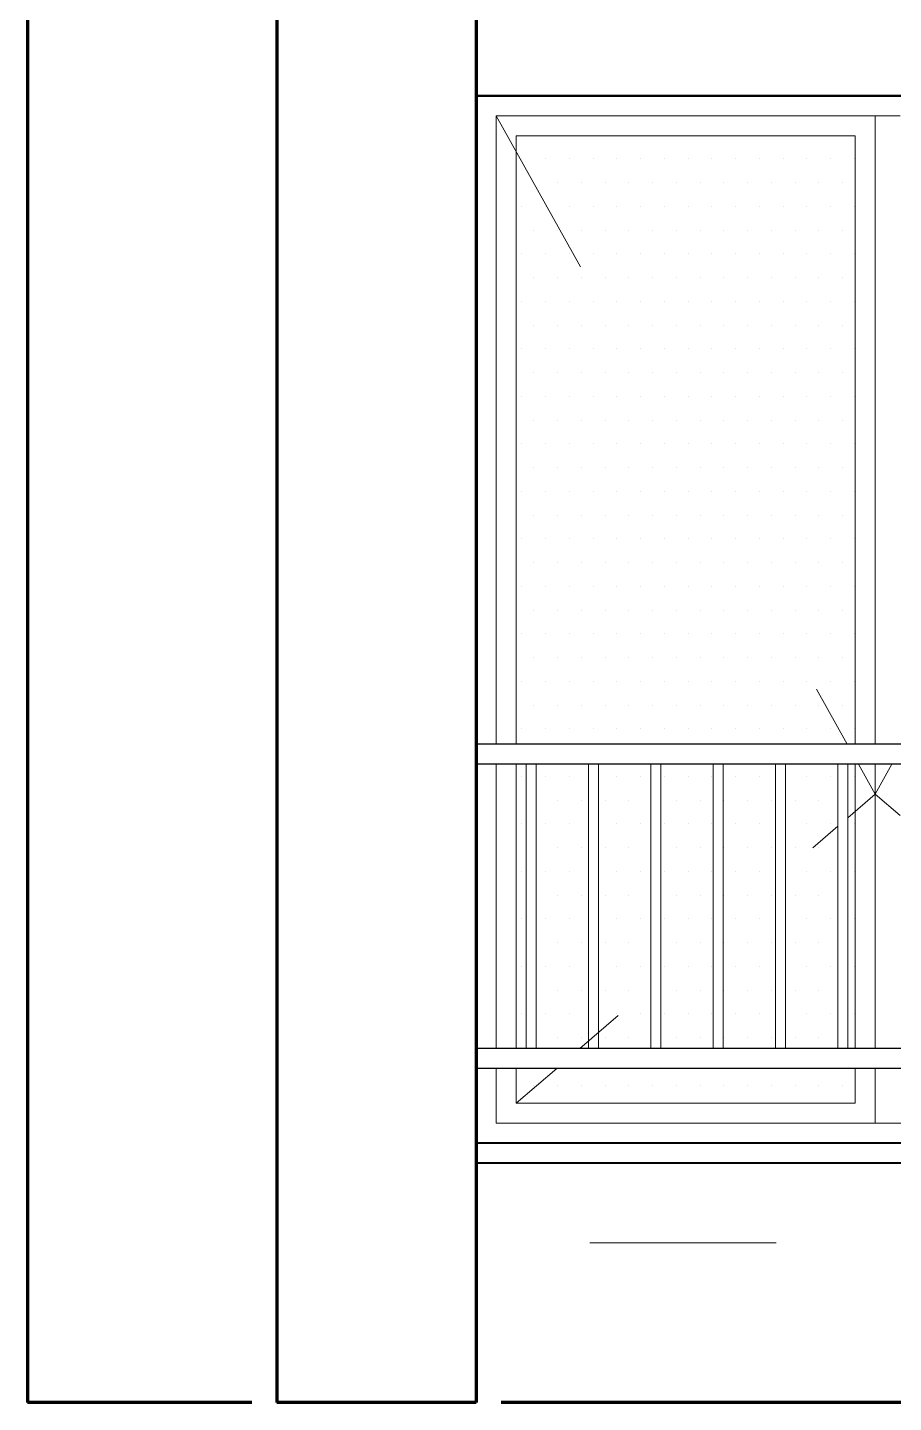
# Model space of a CAD drawing. Header units: millimetres. Extents: x 2016.56 to 2021.8, y 13721.83 to 13722.48.
# Drawn here: x 2020.1293 to 2020.164, y 13721.9785 to 13722.0337 of the extents above; entities that cross this region are included whole.
import ezdxf

# ---------------------------------------------------------------- set-up
doc = ezdxf.new("R2010")
doc.units = ezdxf.units.MM
doc.linetypes.add('ACAD_ISO07W100', pattern=[3, 0, -3])
doc.linetypes.add('HIDDEN', pattern=[0.375, 0.25, -0.125])
doc.layers.get('0').update_dxf_attribs({"lineweight": 20})
for name, color, linetype, lineweight in [('0.3', 150, 'Continuous', 30), ('0.5', 200, 'Continuous', 50), ('0.8', 6, 'Continuous', 80), ('1.00', 232, 'Continuous', 100), ('1.2', 120, 'Continuous', 120), ('DUVAR', 4, 'Continuous', 40), ('PENCERE', 3, 'Continuous', 13), ('TEFRİŞ', 11, 'Continuous', 9)]:
    doc.layers.add(name, color=color, linetype=linetype, lineweight=lineweight)

msp = doc.modelspace()

# ---------------------------------------------------------------- linework, layer by layer
for p, q in [((2020.148115, 13722.030138), (2020.148115, 13722.004938)), ((2020.148115, 13722.030138), (2020.164315, 13722.030138)), ((2020.163315, 13722.030138), (2020.163315, 13722.004938)), ((2020.148915, 13722.029338), (2020.148915, 13722.004938)), ((2020.148915, 13722.029338), (2020.162515, 13722.029338)), ((2020.162515, 13722.029338), (2020.162515, 13722.004938)), ((2020.148115, 13722.004138), (2020.148115, 13721.992738)), ((2020.148915, 13722.004138), (2020.148915, 13721.992738)), ((2020.162515, 13722.004138), (2020.162515, 13721.992738)), ((2020.163315, 13722.004138), (2020.163315, 13721.992738)), ((2020.148115, 13721.991938), (2020.148115, 13721.989738)), ((2020.148915, 13721.991938), (2020.148915, 13721.990538)), ((2020.162515, 13721.991938), (2020.162515, 13721.990538)), ((2020.163315, 13721.991938), (2020.163315, 13721.989738)), ((2020.148915, 13721.990538), (2020.162515, 13721.990538)), ((2020.178515, 13721.989738), (2020.148115, 13721.989738))]:
    msp.add_line(p, q)
at = {"layer": '0.3'}
for p, q in [((2020.179315, 13722.004938), (2020.147315, 13722.004938)), ((2020.179315, 13722.004138), (2020.147315, 13722.004138)), ((2020.179315, 13721.992738), (2020.147315, 13721.992738)), ((2020.179315, 13721.991938), (2020.147315, 13721.991938))]:
    msp.add_line(p, q, dxfattribs=at)
at = {"layer": '0.5'}
msp.add_line((2020.179315, 13722.030938), (2020.147315, 13722.030938), dxfattribs=at)
at = {"layer": '0.8'}
for p, q in [((2020.129315, 13722.397738), (2020.129315, 13721.978538)), ((2020.138315, 13721.978538), (2020.129315, 13721.978538)), ((2020.178315, 13721.978538), (2020.148315, 13721.978538))]:
    msp.add_line(p, q, dxfattribs=at)
at = {"layer": '1.00'}
msp.add_line((2020.147315, 13722.044338), (2020.147315, 13721.978538), dxfattribs=at)
at = {"layer": '1.2'}
for p in [(2020.139315, 13722.044338), (2020.147315, 13721.978538)]:
    msp.add_line(p, (2020.139315, 13721.978538), dxfattribs=at)
at = {"layer": 'DUVAR'}
for p, q in [((2020.149148, 13722.028414), (2020.149148, 13722.028414)), ((2020.1501, 13722.028414), (2020.1501, 13722.028414)), ((2020.151053, 13722.028414), (2020.151053, 13722.028414)), ((2020.152005, 13722.028414), (2020.152005, 13722.028414)), ((2020.152958, 13722.028414), (2020.152958, 13722.028414)), ((2020.15391, 13722.028414), (2020.15391, 13722.028414)), ((2020.154863, 13722.028414), (2020.154863, 13722.028414)), ((2020.155815, 13722.028414), (2020.155815, 13722.028414)), ((2020.156768, 13722.028414), (2020.156768, 13722.028414)), ((2020.15772, 13722.028414), (2020.15772, 13722.028414)), ((2020.158673, 13722.028414), (2020.158673, 13722.028414)), ((2020.159625, 13722.028414), (2020.159625, 13722.028414)), ((2020.160578, 13722.028414), (2020.160578, 13722.028414)), ((2020.16153, 13722.028414), (2020.16153, 13722.028414)), ((2020.162483, 13722.028414), (2020.162483, 13722.028414)), ((2020.149624, 13722.027462), (2020.149624, 13722.027462)), ((2020.150576, 13722.027462), (2020.150576, 13722.027462)), ((2020.151529, 13722.027462), (2020.151529, 13722.027462)), ((2020.152481, 13722.027462), (2020.152481, 13722.027462)), ((2020.153434, 13722.027462), (2020.153434, 13722.027462)), ((2020.154386, 13722.027462), (2020.154386, 13722.027462)), ((2020.155339, 13722.027462), (2020.155339, 13722.027462)), ((2020.156291, 13722.027462), (2020.156291, 13722.027462)), ((2020.157244, 13722.027462), (2020.157244, 13722.027462)), ((2020.158196, 13722.027462), (2020.158196, 13722.027462)), ((2020.159149, 13722.027462), (2020.159149, 13722.027462)), ((2020.160101, 13722.027462), (2020.160101, 13722.027462)), ((2020.161054, 13722.027462), (2020.161054, 13722.027462)), ((2020.162006, 13722.027462), (2020.162006, 13722.027462)), ((2020.149148, 13722.026509), (2020.149148, 13722.026509)), ((2020.1501, 13722.026509), (2020.1501, 13722.026509)), ((2020.151053, 13722.026509), (2020.151053, 13722.026509)), ((2020.152005, 13722.026509), (2020.152005, 13722.026509)), ((2020.152958, 13722.026509), (2020.152958, 13722.026509)), ((2020.15391, 13722.026509), (2020.15391, 13722.026509)), ((2020.154863, 13722.026509), (2020.154863, 13722.026509)), ((2020.155815, 13722.026509), (2020.155815, 13722.026509)), ((2020.156768, 13722.026509), (2020.156768, 13722.026509)), ((2020.15772, 13722.026509), (2020.15772, 13722.026509)), ((2020.158673, 13722.026509), (2020.158673, 13722.026509)), ((2020.159625, 13722.026509), (2020.159625, 13722.026509)), ((2020.160578, 13722.026509), (2020.160578, 13722.026509)), ((2020.16153, 13722.026509), (2020.16153, 13722.026509)), ((2020.162483, 13722.026509), (2020.162483, 13722.026509)), ((2020.149624, 13722.025557), (2020.149624, 13722.025557)), ((2020.150576, 13722.025557), (2020.150576, 13722.025557)), ((2020.151529, 13722.025557), (2020.151529, 13722.025557)), ((2020.152481, 13722.025557), (2020.152481, 13722.025557)), ((2020.153434, 13722.025557), (2020.153434, 13722.025557)), ((2020.154386, 13722.025557), (2020.154386, 13722.025557)), ((2020.155339, 13722.025557), (2020.155339, 13722.025557)), ((2020.156291, 13722.025557), (2020.156291, 13722.025557)), ((2020.157244, 13722.025557), (2020.157244, 13722.025557)), ((2020.158196, 13722.025557), (2020.158196, 13722.025557)), ((2020.159149, 13722.025557), (2020.159149, 13722.025557)), ((2020.160101, 13722.025557), (2020.160101, 13722.025557)), ((2020.161054, 13722.025557), (2020.161054, 13722.025557)), ((2020.162006, 13722.025557), (2020.162006, 13722.025557)), ((2020.149148, 13722.024604), (2020.149148, 13722.024604)), ((2020.1501, 13722.024604), (2020.1501, 13722.024604)), ((2020.151053, 13722.024604), (2020.151053, 13722.024604)), ((2020.152005, 13722.024604), (2020.152005, 13722.024604)), ((2020.152958, 13722.024604), (2020.152958, 13722.024604)), ((2020.15391, 13722.024604), (2020.15391, 13722.024604)), ((2020.154863, 13722.024604), (2020.154863, 13722.024604)), ((2020.155815, 13722.024604), (2020.155815, 13722.024604)), ((2020.156768, 13722.024604), (2020.156768, 13722.024604)), ((2020.15772, 13722.024604), (2020.15772, 13722.024604)), ((2020.158673, 13722.024604), (2020.158673, 13722.024604)), ((2020.159625, 13722.024604), (2020.159625, 13722.024604)), ((2020.160578, 13722.024604), (2020.160578, 13722.024604)), ((2020.16153, 13722.024604), (2020.16153, 13722.024604)), ((2020.162483, 13722.024604), (2020.162483, 13722.024604)), ((2020.149624, 13722.023652), (2020.149624, 13722.023652)), ((2020.150576, 13722.023652), (2020.150576, 13722.023652)), ((2020.151529, 13722.023652), (2020.151529, 13722.023652)), ((2020.152481, 13722.023652), (2020.152481, 13722.023652)), ((2020.153434, 13722.023652), (2020.153434, 13722.023652)), ((2020.154386, 13722.023652), (2020.154386, 13722.023652)), ((2020.155339, 13722.023652), (2020.155339, 13722.023652)), ((2020.156291, 13722.023652), (2020.156291, 13722.023652)), ((2020.157244, 13722.023652), (2020.157244, 13722.023652)), ((2020.158196, 13722.023652), (2020.158196, 13722.023652)), ((2020.159149, 13722.023652), (2020.159149, 13722.023652)), ((2020.160101, 13722.023652), (2020.160101, 13722.023652)), ((2020.161054, 13722.023652), (2020.161054, 13722.023652)), ((2020.162006, 13722.023652), (2020.162006, 13722.023652)), ((2020.149148, 13722.022699), (2020.149148, 13722.022699)), ((2020.1501, 13722.022699), (2020.1501, 13722.022699)), ((2020.151053, 13722.022699), (2020.151053, 13722.022699)), ((2020.152005, 13722.022699), (2020.152005, 13722.022699)), ((2020.152958, 13722.022699), (2020.152958, 13722.022699)), ((2020.15391, 13722.022699), (2020.15391, 13722.022699)), ((2020.154863, 13722.022699), (2020.154863, 13722.022699)), ((2020.155815, 13722.022699), (2020.155815, 13722.022699)), ((2020.156768, 13722.022699), (2020.156768, 13722.022699)), ((2020.15772, 13722.022699), (2020.15772, 13722.022699)), ((2020.158673, 13722.022699), (2020.158673, 13722.022699)), ((2020.159625, 13722.022699), (2020.159625, 13722.022699)), ((2020.160578, 13722.022699), (2020.160578, 13722.022699)), ((2020.16153, 13722.022699), (2020.16153, 13722.022699)), ((2020.162483, 13722.022699), (2020.162483, 13722.022699)), ((2020.149624, 13722.021747), (2020.149624, 13722.021747)), ((2020.150576, 13722.021747), (2020.150576, 13722.021747)), ((2020.151529, 13722.021747), (2020.151529, 13722.021747)), ((2020.152481, 13722.021747), (2020.152481, 13722.021747)), ((2020.153434, 13722.021747), (2020.153434, 13722.021747)), ((2020.154386, 13722.021747), (2020.154386, 13722.021747)), ((2020.155339, 13722.021747), (2020.155339, 13722.021747)), ((2020.156291, 13722.021747), (2020.156291, 13722.021747)), ((2020.157244, 13722.021747), (2020.157244, 13722.021747)), ((2020.158196, 13722.021747), (2020.158196, 13722.021747)), ((2020.159149, 13722.021747), (2020.159149, 13722.021747)), ((2020.160101, 13722.021747), (2020.160101, 13722.021747)), ((2020.161054, 13722.021747), (2020.161054, 13722.021747)), ((2020.162006, 13722.021747), (2020.162006, 13722.021747)), ((2020.149148, 13722.020794), (2020.149148, 13722.020794)), ((2020.1501, 13722.020794), (2020.1501, 13722.020794)), ((2020.151053, 13722.020794), (2020.151053, 13722.020794)), ((2020.152005, 13722.020794), (2020.152005, 13722.020794)), ((2020.152958, 13722.020794), (2020.152958, 13722.020794)), ((2020.15391, 13722.020794), (2020.15391, 13722.020794)), ((2020.154863, 13722.020794), (2020.154863, 13722.020794)), ((2020.155815, 13722.020794), (2020.155815, 13722.020794)), ((2020.156768, 13722.020794), (2020.156768, 13722.020794)), ((2020.15772, 13722.020794), (2020.15772, 13722.020794)), ((2020.158673, 13722.020794), (2020.158673, 13722.020794)), ((2020.159625, 13722.020794), (2020.159625, 13722.020794)), ((2020.160578, 13722.020794), (2020.160578, 13722.020794)), ((2020.16153, 13722.020794), (2020.16153, 13722.020794)), ((2020.162483, 13722.020794), (2020.162483, 13722.020794)), ((2020.149624, 13722.019842), (2020.149624, 13722.019842)), ((2020.150576, 13722.019842), (2020.150576, 13722.019842)), ((2020.151529, 13722.019842), (2020.151529, 13722.019842)), ((2020.152481, 13722.019842), (2020.152481, 13722.019842)), ((2020.153434, 13722.019842), (2020.153434, 13722.019842)), ((2020.154386, 13722.019842), (2020.154386, 13722.019842)), ((2020.155339, 13722.019842), (2020.155339, 13722.019842)), ((2020.156291, 13722.019842), (2020.156291, 13722.019842)), ((2020.157244, 13722.019842), (2020.157244, 13722.019842)), ((2020.158196, 13722.019842), (2020.158196, 13722.019842)), ((2020.159149, 13722.019842), (2020.159149, 13722.019842)), ((2020.160101, 13722.019842), (2020.160101, 13722.019842)), ((2020.161054, 13722.019842), (2020.161054, 13722.019842)), ((2020.162006, 13722.019842), (2020.162006, 13722.019842)), ((2020.149148, 13722.018889), (2020.149148, 13722.018889)), ((2020.1501, 13722.018889), (2020.1501, 13722.018889)), ((2020.151053, 13722.018889), (2020.151053, 13722.018889)), ((2020.152005, 13722.018889), (2020.152005, 13722.018889)), ((2020.152958, 13722.018889), (2020.152958, 13722.018889)), ((2020.15391, 13722.018889), (2020.15391, 13722.018889)), ((2020.154863, 13722.018889), (2020.154863, 13722.018889)), ((2020.155815, 13722.018889), (2020.155815, 13722.018889)), ((2020.156768, 13722.018889), (2020.156768, 13722.018889)), ((2020.15772, 13722.018889), (2020.15772, 13722.018889)), ((2020.158673, 13722.018889), (2020.158673, 13722.018889)), ((2020.159625, 13722.018889), (2020.159625, 13722.018889)), ((2020.160578, 13722.018889), (2020.160578, 13722.018889)), ((2020.16153, 13722.018889), (2020.16153, 13722.018889)), ((2020.162483, 13722.018889), (2020.162483, 13722.018889)), ((2020.149624, 13722.017937), (2020.149624, 13722.017937)), ((2020.150576, 13722.017937), (2020.150576, 13722.017937)), ((2020.151529, 13722.017937), (2020.151529, 13722.017937)), ((2020.152481, 13722.017937), (2020.152481, 13722.017937)), ((2020.153434, 13722.017937), (2020.153434, 13722.017937)), ((2020.154386, 13722.017937), (2020.154386, 13722.017937)), ((2020.155339, 13722.017937), (2020.155339, 13722.017937)), ((2020.156291, 13722.017937), (2020.156291, 13722.017937)), ((2020.157244, 13722.017937), (2020.157244, 13722.017937)), ((2020.158196, 13722.017937), (2020.158196, 13722.017937)), ((2020.159149, 13722.017937), (2020.159149, 13722.017937)), ((2020.160101, 13722.017937), (2020.160101, 13722.017937)), ((2020.161054, 13722.017937), (2020.161054, 13722.017937)), ((2020.162006, 13722.017937), (2020.162006, 13722.017937)), ((2020.149148, 13722.016984), (2020.149148, 13722.016984)), ((2020.1501, 13722.016984), (2020.1501, 13722.016984)), ((2020.151053, 13722.016984), (2020.151053, 13722.016984)), ((2020.152005, 13722.016984), (2020.152005, 13722.016984)), ((2020.152958, 13722.016984), (2020.152958, 13722.016984)), ((2020.15391, 13722.016984), (2020.15391, 13722.016984)), ((2020.154863, 13722.016984), (2020.154863, 13722.016984)), ((2020.155815, 13722.016984), (2020.155815, 13722.016984)), ((2020.156768, 13722.016984), (2020.156768, 13722.016984)), ((2020.15772, 13722.016984), (2020.15772, 13722.016984)), ((2020.158673, 13722.016984), (2020.158673, 13722.016984)), ((2020.159625, 13722.016984), (2020.159625, 13722.016984)), ((2020.160578, 13722.016984), (2020.160578, 13722.016984)), ((2020.16153, 13722.016984), (2020.16153, 13722.016984)), ((2020.162483, 13722.016984), (2020.162483, 13722.016984)), ((2020.149624, 13722.016032), (2020.149624, 13722.016032)), ((2020.150576, 13722.016032), (2020.150576, 13722.016032)), ((2020.151529, 13722.016032), (2020.151529, 13722.016032)), ((2020.152481, 13722.016032), (2020.152481, 13722.016032)), ((2020.153434, 13722.016032), (2020.153434, 13722.016032)), ((2020.154386, 13722.016032), (2020.154386, 13722.016032)), ((2020.155339, 13722.016032), (2020.155339, 13722.016032)), ((2020.156291, 13722.016032), (2020.156291, 13722.016032)), ((2020.157244, 13722.016032), (2020.157244, 13722.016032)), ((2020.158196, 13722.016032), (2020.158196, 13722.016032)), ((2020.159149, 13722.016032), (2020.159149, 13722.016032)), ((2020.160101, 13722.016032), (2020.160101, 13722.016032)), ((2020.161054, 13722.016032), (2020.161054, 13722.016032)), ((2020.162006, 13722.016032), (2020.162006, 13722.016032)), ((2020.149148, 13722.015079), (2020.149148, 13722.015079)), ((2020.1501, 13722.015079), (2020.1501, 13722.015079)), ((2020.151053, 13722.015079), (2020.151053, 13722.015079)), ((2020.152005, 13722.015079), (2020.152005, 13722.015079)), ((2020.152958, 13722.015079), (2020.152958, 13722.015079)), ((2020.15391, 13722.015079), (2020.15391, 13722.015079)), ((2020.154863, 13722.015079), (2020.154863, 13722.015079)), ((2020.155815, 13722.015079), (2020.155815, 13722.015079)), ((2020.156768, 13722.015079), (2020.156768, 13722.015079)), ((2020.15772, 13722.015079), (2020.15772, 13722.015079)), ((2020.158673, 13722.015079), (2020.158673, 13722.015079)), ((2020.159625, 13722.015079), (2020.159625, 13722.015079)), ((2020.160578, 13722.015079), (2020.160578, 13722.015079)), ((2020.16153, 13722.015079), (2020.16153, 13722.015079)), ((2020.162483, 13722.015079), (2020.162483, 13722.015079)), ((2020.149624, 13722.014127), (2020.149624, 13722.014127)), ((2020.150576, 13722.014127), (2020.150576, 13722.014127)), ((2020.151529, 13722.014127), (2020.151529, 13722.014127)), ((2020.152481, 13722.014127), (2020.152481, 13722.014127)), ((2020.153434, 13722.014127), (2020.153434, 13722.014127)), ((2020.154386, 13722.014127), (2020.154386, 13722.014127)), ((2020.155339, 13722.014127), (2020.155339, 13722.014127)), ((2020.156291, 13722.014127), (2020.156291, 13722.014127)), ((2020.157244, 13722.014127), (2020.157244, 13722.014127)), ((2020.158196, 13722.014127), (2020.158196, 13722.014127)), ((2020.159149, 13722.014127), (2020.159149, 13722.014127)), ((2020.160101, 13722.014127), (2020.160101, 13722.014127)), ((2020.161054, 13722.014127), (2020.161054, 13722.014127)), ((2020.162006, 13722.014127), (2020.162006, 13722.014127)), ((2020.149148, 13722.013174), (2020.149148, 13722.013174)), ((2020.1501, 13722.013174), (2020.1501, 13722.013174)), ((2020.151053, 13722.013174), (2020.151053, 13722.013174)), ((2020.152005, 13722.013174), (2020.152005, 13722.013174)), ((2020.152958, 13722.013174), (2020.152958, 13722.013174)), ((2020.15391, 13722.013174), (2020.15391, 13722.013174)), ((2020.154863, 13722.013174), (2020.154863, 13722.013174)), ((2020.155815, 13722.013174), (2020.155815, 13722.013174)), ((2020.156768, 13722.013174), (2020.156768, 13722.013174)), ((2020.15772, 13722.013174), (2020.15772, 13722.013174)), ((2020.158673, 13722.013174), (2020.158673, 13722.013174)), ((2020.159625, 13722.013174), (2020.159625, 13722.013174)), ((2020.160578, 13722.013174), (2020.160578, 13722.013174)), ((2020.16153, 13722.013174), (2020.16153, 13722.013174)), ((2020.162483, 13722.013174), (2020.162483, 13722.013174)), ((2020.149624, 13722.012222), (2020.149624, 13722.012222)), ((2020.150576, 13722.012222), (2020.150576, 13722.012222)), ((2020.151529, 13722.012222), (2020.151529, 13722.012222)), ((2020.152481, 13722.012222), (2020.152481, 13722.012222)), ((2020.153434, 13722.012222), (2020.153434, 13722.012222)), ((2020.154386, 13722.012222), (2020.154386, 13722.012222)), ((2020.155339, 13722.012222), (2020.155339, 13722.012222)), ((2020.156291, 13722.012222), (2020.156291, 13722.012222)), ((2020.157244, 13722.012222), (2020.157244, 13722.012222)), ((2020.158196, 13722.012222), (2020.158196, 13722.012222)), ((2020.159149, 13722.012222), (2020.159149, 13722.012222)), ((2020.160101, 13722.012222), (2020.160101, 13722.012222)), ((2020.161054, 13722.012222), (2020.161054, 13722.012222)), ((2020.162006, 13722.012222), (2020.162006, 13722.012222)), ((2020.149148, 13722.011269), (2020.149148, 13722.011269)), ((2020.1501, 13722.011269), (2020.1501, 13722.011269)), ((2020.151053, 13722.011269), (2020.151053, 13722.011269)), ((2020.152005, 13722.011269), (2020.152005, 13722.011269)), ((2020.152958, 13722.011269), (2020.152958, 13722.011269)), ((2020.15391, 13722.011269), (2020.15391, 13722.011269)), ((2020.154863, 13722.011269), (2020.154863, 13722.011269)), ((2020.155815, 13722.011269), (2020.155815, 13722.011269)), ((2020.156768, 13722.011269), (2020.156768, 13722.011269)), ((2020.15772, 13722.011269), (2020.15772, 13722.011269)), ((2020.158673, 13722.011269), (2020.158673, 13722.011269)), ((2020.159625, 13722.011269), (2020.159625, 13722.011269)), ((2020.160578, 13722.011269), (2020.160578, 13722.011269)), ((2020.16153, 13722.011269), (2020.16153, 13722.011269)), ((2020.162483, 13722.011269), (2020.162483, 13722.011269)), ((2020.149624, 13722.010317), (2020.149624, 13722.010317)), ((2020.150576, 13722.010317), (2020.150576, 13722.010317)), ((2020.151529, 13722.010317), (2020.151529, 13722.010317)), ((2020.152481, 13722.010317), (2020.152481, 13722.010317)), ((2020.153434, 13722.010317), (2020.153434, 13722.010317)), ((2020.154386, 13722.010317), (2020.154386, 13722.010317)), ((2020.155339, 13722.010317), (2020.155339, 13722.010317)), ((2020.156291, 13722.010317), (2020.156291, 13722.010317)), ((2020.157244, 13722.010317), (2020.157244, 13722.010317)), ((2020.158196, 13722.010317), (2020.158196, 13722.010317)), ((2020.159149, 13722.010317), (2020.159149, 13722.010317)), ((2020.160101, 13722.010317), (2020.160101, 13722.010317)), ((2020.161054, 13722.010317), (2020.161054, 13722.010317)), ((2020.162006, 13722.010317), (2020.162006, 13722.010317)), ((2020.149148, 13722.009364), (2020.149148, 13722.009364)), ((2020.1501, 13722.009364), (2020.1501, 13722.009364)), ((2020.151053, 13722.009364), (2020.151053, 13722.009364)), ((2020.152005, 13722.009364), (2020.152005, 13722.009364)), ((2020.152958, 13722.009364), (2020.152958, 13722.009364)), ((2020.15391, 13722.009364), (2020.15391, 13722.009364)), ((2020.154863, 13722.009364), (2020.154863, 13722.009364)), ((2020.155815, 13722.009364), (2020.155815, 13722.009364)), ((2020.156768, 13722.009364), (2020.156768, 13722.009364)), ((2020.15772, 13722.009364), (2020.15772, 13722.009364)), ((2020.158673, 13722.009364), (2020.158673, 13722.009364)), ((2020.159625, 13722.009364), (2020.159625, 13722.009364)), ((2020.160578, 13722.009364), (2020.160578, 13722.009364)), ((2020.16153, 13722.009364), (2020.16153, 13722.009364)), ((2020.162483, 13722.009364), (2020.162483, 13722.009364)), ((2020.149624, 13722.008412), (2020.149624, 13722.008412)), ((2020.150576, 13722.008412), (2020.150576, 13722.008412)), ((2020.151529, 13722.008412), (2020.151529, 13722.008412)), ((2020.152481, 13722.008412), (2020.152481, 13722.008412)), ((2020.153434, 13722.008412), (2020.153434, 13722.008412)), ((2020.154386, 13722.008412), (2020.154386, 13722.008412)), ((2020.155339, 13722.008412), (2020.155339, 13722.008412)), ((2020.156291, 13722.008412), (2020.156291, 13722.008412)), ((2020.157244, 13722.008412), (2020.157244, 13722.008412)), ((2020.158196, 13722.008412), (2020.158196, 13722.008412)), ((2020.159149, 13722.008412), (2020.159149, 13722.008412)), ((2020.160101, 13722.008412), (2020.160101, 13722.008412)), ((2020.161054, 13722.008412), (2020.161054, 13722.008412)), ((2020.162006, 13722.008412), (2020.162006, 13722.008412)), ((2020.149148, 13722.007459), (2020.149148, 13722.007459)), ((2020.1501, 13722.007459), (2020.1501, 13722.007459)), ((2020.151053, 13722.007459), (2020.151053, 13722.007459)), ((2020.152005, 13722.007459), (2020.152005, 13722.007459)), ((2020.152958, 13722.007459), (2020.152958, 13722.007459)), ((2020.15391, 13722.007459), (2020.15391, 13722.007459)), ((2020.154863, 13722.007459), (2020.154863, 13722.007459)), ((2020.155815, 13722.007459), (2020.155815, 13722.007459)), ((2020.156768, 13722.007459), (2020.156768, 13722.007459)), ((2020.15772, 13722.007459), (2020.15772, 13722.007459)), ((2020.158673, 13722.007459), (2020.158673, 13722.007459)), ((2020.159625, 13722.007459), (2020.159625, 13722.007459)), ((2020.160578, 13722.007459), (2020.160578, 13722.007459)), ((2020.16153, 13722.007459), (2020.16153, 13722.007459)), ((2020.162483, 13722.007459), (2020.162483, 13722.007459)), ((2020.149624, 13722.006507), (2020.149624, 13722.006507)), ((2020.150576, 13722.006507), (2020.150576, 13722.006507)), ((2020.151529, 13722.006507), (2020.151529, 13722.006507)), ((2020.152481, 13722.006507), (2020.152481, 13722.006507)), ((2020.153434, 13722.006507), (2020.153434, 13722.006507)), ((2020.154386, 13722.006507), (2020.154386, 13722.006507)), ((2020.155339, 13722.006507), (2020.155339, 13722.006507)), ((2020.156291, 13722.006507), (2020.156291, 13722.006507)), ((2020.157244, 13722.006507), (2020.157244, 13722.006507)), ((2020.158196, 13722.006507), (2020.158196, 13722.006507)), ((2020.159149, 13722.006507), (2020.159149, 13722.006507)), ((2020.160101, 13722.006507), (2020.160101, 13722.006507)), ((2020.161054, 13722.006507), (2020.161054, 13722.006507)), ((2020.162006, 13722.006507), (2020.162006, 13722.006507)), ((2020.149148, 13722.005554), (2020.149148, 13722.005554)), ((2020.1501, 13722.005554), (2020.1501, 13722.005554)), ((2020.151053, 13722.005554), (2020.151053, 13722.005554)), ((2020.152005, 13722.005554), (2020.152005, 13722.005554)), ((2020.152958, 13722.005554), (2020.152958, 13722.005554)), ((2020.15391, 13722.005554), (2020.15391, 13722.005554)), ((2020.154863, 13722.005554), (2020.154863, 13722.005554)), ((2020.155815, 13722.005554), (2020.155815, 13722.005554)), ((2020.156768, 13722.005554), (2020.156768, 13722.005554)), ((2020.15772, 13722.005554), (2020.15772, 13722.005554)), ((2020.158673, 13722.005554), (2020.158673, 13722.005554)), ((2020.159625, 13722.005554), (2020.159625, 13722.005554)), ((2020.160578, 13722.005554), (2020.160578, 13722.005554)), ((2020.16153, 13722.005554), (2020.16153, 13722.005554)), ((2020.162483, 13722.005554), (2020.162483, 13722.005554)), ((2020.149148, 13722.003649), (2020.149148, 13722.003649)), ((2020.1501, 13722.003649), (2020.1501, 13722.003649)), ((2020.151053, 13722.003649), (2020.151053, 13722.003649)), ((2020.152958, 13722.003649), (2020.152958, 13722.003649)), ((2020.15391, 13722.003649), (2020.15391, 13722.003649)), ((2020.154863, 13722.003649), (2020.154863, 13722.003649)), ((2020.155815, 13722.003649), (2020.155815, 13722.003649)), ((2020.156768, 13722.003649), (2020.156768, 13722.003649)), ((2020.15772, 13722.003649), (2020.15772, 13722.003649)), ((2020.158673, 13722.003649), (2020.158673, 13722.003649)), ((2020.160578, 13722.003649), (2020.160578, 13722.003649)), ((2020.16153, 13722.003649), (2020.16153, 13722.003649)), ((2020.162483, 13722.003649), (2020.162483, 13722.003649)), ((2020.150576, 13722.002697), (2020.150576, 13722.002697)), ((2020.151529, 13722.002697), (2020.151529, 13722.002697)), ((2020.152481, 13722.002697), (2020.152481, 13722.002697)), ((2020.153434, 13722.002697), (2020.153434, 13722.002697)), ((2020.155339, 13722.002697), (2020.155339, 13722.002697)), ((2020.156291, 13722.002697), (2020.156291, 13722.002697)), ((2020.157244, 13722.002697), (2020.157244, 13722.002697)), ((2020.158196, 13722.002697), (2020.158196, 13722.002697)), ((2020.159149, 13722.002697), (2020.159149, 13722.002697)), ((2020.160101, 13722.002697), (2020.160101, 13722.002697)), ((2020.161054, 13722.002697), (2020.161054, 13722.002697)), ((2020.149148, 13722.001744), (2020.149148, 13722.001744)), ((2020.1501, 13722.001744), (2020.1501, 13722.001744)), ((2020.151053, 13722.001744), (2020.151053, 13722.001744)), ((2020.152958, 13722.001744), (2020.152958, 13722.001744)), ((2020.15391, 13722.001744), (2020.15391, 13722.001744)), ((2020.154863, 13722.001744), (2020.154863, 13722.001744)), ((2020.155815, 13722.001744), (2020.155815, 13722.001744)), ((2020.156768, 13722.001744), (2020.156768, 13722.001744)), ((2020.15772, 13722.001744), (2020.15772, 13722.001744)), ((2020.158673, 13722.001744), (2020.158673, 13722.001744)), ((2020.160578, 13722.001744), (2020.160578, 13722.001744)), ((2020.16153, 13722.001744), (2020.16153, 13722.001744)), ((2020.162483, 13722.001744), (2020.162483, 13722.001744)), ((2020.150576, 13722.000792), (2020.150576, 13722.000792)), ((2020.151529, 13722.000792), (2020.151529, 13722.000792)), ((2020.152481, 13722.000792), (2020.152481, 13722.000792)), ((2020.153434, 13722.000792), (2020.153434, 13722.000792)), ((2020.155339, 13722.000792), (2020.155339, 13722.000792)), ((2020.156291, 13722.000792), (2020.156291, 13722.000792)), ((2020.157244, 13722.000792), (2020.157244, 13722.000792)), ((2020.158196, 13722.000792), (2020.158196, 13722.000792)), ((2020.159149, 13722.000792), (2020.159149, 13722.000792)), ((2020.160101, 13722.000792), (2020.160101, 13722.000792)), ((2020.161054, 13722.000792), (2020.161054, 13722.000792)), ((2020.149148, 13721.999839), (2020.149148, 13721.999839)), ((2020.1501, 13721.999839), (2020.1501, 13721.999839)), ((2020.151053, 13721.999839), (2020.151053, 13721.999839)), ((2020.152958, 13721.999839), (2020.152958, 13721.999839)), ((2020.15391, 13721.999839), (2020.15391, 13721.999839)), ((2020.154863, 13721.999839), (2020.154863, 13721.999839)), ((2020.155815, 13721.999839), (2020.155815, 13721.999839)), ((2020.156768, 13721.999839), (2020.156768, 13721.999839)), ((2020.15772, 13721.999839), (2020.15772, 13721.999839)), ((2020.158673, 13721.999839), (2020.158673, 13721.999839)), ((2020.160578, 13721.999839), (2020.160578, 13721.999839)), ((2020.16153, 13721.999839), (2020.16153, 13721.999839)), ((2020.162483, 13721.999839), (2020.162483, 13721.999839)), ((2020.150576, 13721.998887), (2020.150576, 13721.998887)), ((2020.151529, 13721.998887), (2020.151529, 13721.998887)), ((2020.152481, 13721.998887), (2020.152481, 13721.998887)), ((2020.153434, 13721.998887), (2020.153434, 13721.998887)), ((2020.155339, 13721.998887), (2020.155339, 13721.998887)), ((2020.156291, 13721.998887), (2020.156291, 13721.998887)), ((2020.157244, 13721.998887), (2020.157244, 13721.998887)), ((2020.158196, 13721.998887), (2020.158196, 13721.998887)), ((2020.159149, 13721.998887), (2020.159149, 13721.998887)), ((2020.160101, 13721.998887), (2020.160101, 13721.998887)), ((2020.161054, 13721.998887), (2020.161054, 13721.998887)), ((2020.149148, 13721.997934), (2020.149148, 13721.997934)), ((2020.1501, 13721.997934), (2020.1501, 13721.997934)), ((2020.151053, 13721.997934), (2020.151053, 13721.997934)), ((2020.152958, 13721.997934), (2020.152958, 13721.997934)), ((2020.15391, 13721.997934), (2020.15391, 13721.997934)), ((2020.154863, 13721.997934), (2020.154863, 13721.997934)), ((2020.155815, 13721.997934), (2020.155815, 13721.997934)), ((2020.156768, 13721.997934), (2020.156768, 13721.997934)), ((2020.15772, 13721.997934), (2020.15772, 13721.997934)), ((2020.158673, 13721.997934), (2020.158673, 13721.997934)), ((2020.160578, 13721.997934), (2020.160578, 13721.997934)), ((2020.16153, 13721.997934), (2020.16153, 13721.997934)), ((2020.162483, 13721.997934), (2020.162483, 13721.997934)), ((2020.150576, 13721.996982), (2020.150576, 13721.996982)), ((2020.151529, 13721.996982), (2020.151529, 13721.996982)), ((2020.152481, 13721.996982), (2020.152481, 13721.996982)), ((2020.153434, 13721.996982), (2020.153434, 13721.996982)), ((2020.155339, 13721.996982), (2020.155339, 13721.996982)), ((2020.156291, 13721.996982), (2020.156291, 13721.996982)), ((2020.157244, 13721.996982), (2020.157244, 13721.996982)), ((2020.158196, 13721.996982), (2020.158196, 13721.996982)), ((2020.159149, 13721.996982), (2020.159149, 13721.996982)), ((2020.160101, 13721.996982), (2020.160101, 13721.996982)), ((2020.161054, 13721.996982), (2020.161054, 13721.996982)), ((2020.149148, 13721.996029), (2020.149148, 13721.996029)), ((2020.1501, 13721.996029), (2020.1501, 13721.996029)), ((2020.151053, 13721.996029), (2020.151053, 13721.996029)), ((2020.152958, 13721.996029), (2020.152958, 13721.996029)), ((2020.15391, 13721.996029), (2020.15391, 13721.996029)), ((2020.154863, 13721.996029), (2020.154863, 13721.996029)), ((2020.155815, 13721.996029), (2020.155815, 13721.996029)), ((2020.156768, 13721.996029), (2020.156768, 13721.996029)), ((2020.15772, 13721.996029), (2020.15772, 13721.996029)), ((2020.158673, 13721.996029), (2020.158673, 13721.996029)), ((2020.160578, 13721.996029), (2020.160578, 13721.996029)), ((2020.16153, 13721.996029), (2020.16153, 13721.996029)), ((2020.162483, 13721.996029), (2020.162483, 13721.996029)), ((2020.150576, 13721.995077), (2020.150576, 13721.995077)), ((2020.151529, 13721.995077), (2020.151529, 13721.995077)), ((2020.152481, 13721.995077), (2020.152481, 13721.995077)), ((2020.153434, 13721.995077), (2020.153434, 13721.995077)), ((2020.155339, 13721.995077), (2020.155339, 13721.995077)), ((2020.156291, 13721.995077), (2020.156291, 13721.995077)), ((2020.157244, 13721.995077), (2020.157244, 13721.995077)), ((2020.158196, 13721.995077), (2020.158196, 13721.995077)), ((2020.159149, 13721.995077), (2020.159149, 13721.995077)), ((2020.160101, 13721.995077), (2020.160101, 13721.995077)), ((2020.161054, 13721.995077), (2020.161054, 13721.995077)), ((2020.149148, 13721.994124), (2020.149148, 13721.994124)), ((2020.1501, 13721.994124), (2020.1501, 13721.994124)), ((2020.151053, 13721.994124), (2020.151053, 13721.994124)), ((2020.152958, 13721.994124), (2020.152958, 13721.994124)), ((2020.15391, 13721.994124), (2020.15391, 13721.994124)), ((2020.154863, 13721.994124), (2020.154863, 13721.994124)), ((2020.155815, 13721.994124), (2020.155815, 13721.994124)), ((2020.156768, 13721.994124), (2020.156768, 13721.994124)), ((2020.15772, 13721.994124), (2020.15772, 13721.994124)), ((2020.158673, 13721.994124), (2020.158673, 13721.994124)), ((2020.160578, 13721.994124), (2020.160578, 13721.994124)), ((2020.16153, 13721.994124), (2020.16153, 13721.994124)), ((2020.162483, 13721.994124), (2020.162483, 13721.994124)), ((2020.150576, 13721.993172), (2020.150576, 13721.993172)), ((2020.151529, 13721.993172), (2020.151529, 13721.993172)), ((2020.152481, 13721.993172), (2020.152481, 13721.993172)), ((2020.153434, 13721.993172), (2020.153434, 13721.993172)), ((2020.155339, 13721.993172), (2020.155339, 13721.993172)), ((2020.156291, 13721.993172), (2020.156291, 13721.993172)), ((2020.157244, 13721.993172), (2020.157244, 13721.993172)), ((2020.158196, 13721.993172), (2020.158196, 13721.993172)), ((2020.159149, 13721.993172), (2020.159149, 13721.993172)), ((2020.160101, 13721.993172), (2020.160101, 13721.993172)), ((2020.161054, 13721.993172), (2020.161054, 13721.993172)), ((2020.149624, 13721.991267), (2020.149624, 13721.991267)), ((2020.150576, 13721.991267), (2020.150576, 13721.991267)), ((2020.151529, 13721.991267), (2020.151529, 13721.991267)), ((2020.152481, 13721.991267), (2020.152481, 13721.991267)), ((2020.153434, 13721.991267), (2020.153434, 13721.991267)), ((2020.154386, 13721.991267), (2020.154386, 13721.991267)), ((2020.155339, 13721.991267), (2020.155339, 13721.991267)), ((2020.156291, 13721.991267), (2020.156291, 13721.991267)), ((2020.157244, 13721.991267), (2020.157244, 13721.991267)), ((2020.158196, 13721.991267), (2020.158196, 13721.991267)), ((2020.159149, 13721.991267), (2020.159149, 13721.991267)), ((2020.160101, 13721.991267), (2020.160101, 13721.991267)), ((2020.161054, 13721.991267), (2020.161054, 13721.991267)), ((2020.162006, 13721.991267), (2020.162006, 13721.991267)), ((2020.179315, 13721.988938), (2020.147315, 13721.988938)), ((2020.179315, 13721.988138), (2020.147315, 13721.988138))]:
    msp.add_line(p, q, dxfattribs=at)
at = {"layer": 'PENCERE'}
for p, q in [((2020.149315, 13721.992738), (2020.149315, 13722.004138)), ((2020.149715, 13721.992738), (2020.149715, 13722.004138)), ((2020.151815, 13721.992738), (2020.151815, 13722.004138)), ((2020.152215, 13721.992738), (2020.152215, 13722.004138)), ((2020.154315, 13721.992738), (2020.154315, 13722.004138)), ((2020.154715, 13721.992738), (2020.154715, 13722.004138)), ((2020.156815, 13721.992738), (2020.156815, 13722.004138)), ((2020.157215, 13721.992738), (2020.157215, 13722.004138)), ((2020.159315, 13721.992738), (2020.159315, 13722.004138)), ((2020.159715, 13721.992738), (2020.159715, 13722.004138)), ((2020.161815, 13721.992738), (2020.161815, 13722.004138)), ((2020.162215, 13721.992738), (2020.162215, 13722.004138))]:
    msp.add_line(p, q, dxfattribs=at)
at = {"layer": 'PENCERE', "linetype": 'ACAD_ISO07W100'}
msp.add_line((2020.159337, 13721.984938), (2020.151874, 13721.984938), dxfattribs=at)
at = {"layer": 'TEFRİŞ', "linetype": 'HIDDEN', "ltscale": 10}
for p, q in [((2020.148115, 13722.030138), (2020.151496, 13722.024086)), ((2020.160964, 13722.007143), (2020.162197, 13722.004938)), ((2020.162644, 13722.004138), (2020.163315, 13722.002938)), ((2020.163985, 13722.004138), (2020.163315, 13722.002938)), ((2020.163315, 13722.002938), (2020.162215, 13722.00199)), ((2020.163315, 13722.002938), (2020.164315, 13722.002077)), ((2020.161815, 13722.001646), (2020.160819, 13722.000789)), ((2020.15301, 13721.994064), (2020.151469, 13721.992738)), ((2020.15054, 13721.991938), (2020.148915, 13721.990538))]:
    msp.add_line(p, q, dxfattribs=at)

doc.saveas('drawing.dxf')
